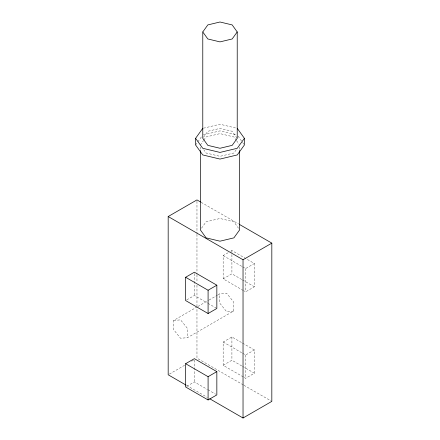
<?xml version="1.0" encoding="UTF-8"?>
<svg xmlns="http://www.w3.org/2000/svg" width="440" height="440" viewBox="0 0 440 440"><rect width="100%" height="100%" fill="white"/><g stroke="black" fill="none" stroke-linecap="round" stroke-linejoin="round"><path stroke-width="0.33" stroke-dasharray="2.2 1.65" d="M195.597 144.975L201.949 136.12M203.555 137.247L207.823 131.296L220 128.381L232.177 131.296L237.221 138.325M200.332 144.975L203.406 140.696M203.792 140.157L206.096 136.95L220 133.623L233.904 136.95L236.209 140.157M236.209 149.793L233.904 153.005L220 156.332L206.096 153.005L203.792 149.793M201.487 228.228L206.096 221.804L220 218.482L233.904 221.804L238.513 228.228M243.265 290.477L223.157 278.867L223.157 255.596L228.41 252.56M230.742 251.213L231.913 250.542L254.386 263.516L254.386 286.786L245.63 291.841L243.859 290.818M186.78 299.866L194.37 295.488L207.378 303M223.157 278.867L231.913 273.812L241.967 279.62M242.677 266.86L245.63 268.571L254.386 263.516M217.938 294.899L219.709 293.876L226.622 293.26L233.536 301.857L233.536 311.075L187.468 337.667L180.554 338.289L173.646 329.687L173.646 320.474L197.269 306.834M197.857 306.493L208.489 300.355M209.083 300.014L217.349 295.24M243.265 376.91L223.157 365.305L223.157 342.029L231.913 336.98L241.967 342.782M169.351 374.105L184.63 365.283M191.681 361.213L193.441 360.195M186.78 386.304L194.37 381.925L207.378 389.439M223.157 365.305L231.913 360.25L241.967 366.053M242.677 353.298L245.63 355.009L254.386 349.954L254.386 373.225L245.63 378.279L243.859 377.256M203.406 128.205L220 124.24L236.594 128.205M203.406 134.855L220 130.883L236.594 134.855M233.536 311.075L226.622 311.691L219.709 303.094L219.709 293.876M173.646 320.474L180.554 319.858L187.468 328.455L187.468 337.667M201.124 202.318L238.552 223.927M223.157 255.596L242.083 266.519M242.556 279.961L254.386 286.786M207.972 303.341L216.249 308.121M242.556 343.123L254.386 349.954M223.157 342.029L242.083 352.957M242.556 366.394L254.386 373.225M243.309 384.912L196.966 358.16L196.966 308.534M243.903 385.259L271.821 401.379M207.972 389.78L215.661 394.218M186.593 385.413L207.389 397.419M238.051 136.12L244.404 144.975M236.594 140.696L239.283 144.441M245.63 268.571L245.63 291.841M245.63 355.009L245.63 378.279M239.668 147.031L239.668 150.453M231.913 250.542L231.913 253.963M231.913 254.65L231.913 273.812M231.913 336.98L231.913 360.25M200.332 147.031L200.332 150.453M196.966 201.289L196.966 233.602M196.966 234.289L196.966 274.159M196.966 274.846L196.966 282.409M196.966 285.159L196.966 305.784M194.37 273.587L194.37 295.488M194.37 360.025L194.37 381.925"/><path stroke-width="0.66" d="M202.78 31.944L207.823 24.915L220 22L232.177 24.915L237.221 31.944L237.221 138.325L232.177 145.36L220 148.269L207.823 145.36L202.78 138.325L202.78 31.944L207.823 38.973L220 41.888L232.177 38.973L237.221 31.944M237.259 128.364L244.404 138.325L244.404 144.975L237.259 154.941L220 159.066L202.741 154.941L195.597 144.975L195.597 138.325L202.741 128.364M244.404 138.325L237.259 148.291L220 152.416L202.741 148.291L195.597 138.325M185.999 385.072L168.179 374.781L168.179 216.535L196.966 199.914L200.53 201.971M185.614 277.272L194.37 272.217L216.843 285.192L216.843 308.462L208.087 313.517L185.614 300.542L185.614 277.272L208.087 290.246L216.843 285.192M168.179 216.535L243.034 259.754L271.821 243.133L271.821 401.379L243.034 418L209.764 398.794M185.614 363.704L194.37 358.655L216.843 371.63L216.843 394.9L208.087 399.955L185.614 386.98L185.614 363.704L208.087 376.684L216.843 371.63M239.74 224.609L271.821 243.133M243.034 259.754L243.034 418M239.668 150.453L239.668 229.834L233.904 237.864L220 241.186L206.096 237.864L200.332 229.834L200.332 150.453M208.087 290.246L208.087 313.517M208.087 376.684L208.087 399.955"/></g></svg>
